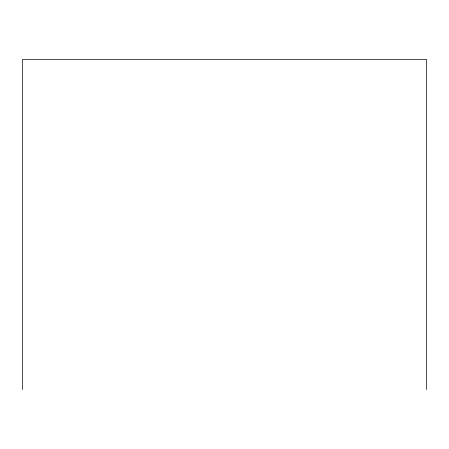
<?xml version="1.0" encoding="UTF-8"?>
<svg xmlns="http://www.w3.org/2000/svg" width="449" height="449" viewBox="0 0 449 449"><rect width="100%" height="100%" fill="white"/><g stroke="black" fill="none" stroke-linecap="round" stroke-linejoin="round"><path stroke-width="0.67" d="M426.55 389.547L426.55 59.453L22.45 59.453L22.45 389.547"/></g></svg>
